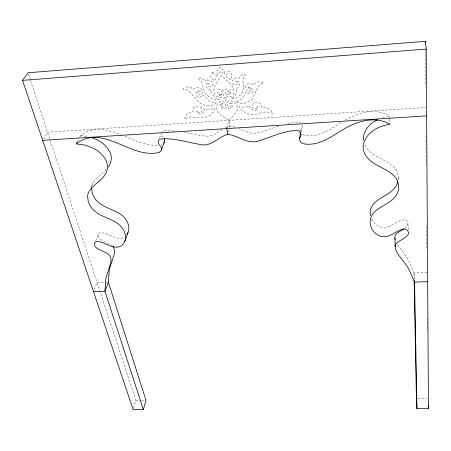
<?xml version="1.0" encoding="UTF-8"?>
<svg xmlns="http://www.w3.org/2000/svg" width="451" height="451" viewBox="0 0 451 451"><rect width="100%" height="100%" fill="white"/><g stroke="black" fill="none" stroke-linecap="round" stroke-linejoin="round"><path stroke-width="0.34" stroke-dasharray="2.25 1.69" d="M301.758 124.577A5.519 4.843 6.8 0 1 302.181 125.773L302.08 127.47L301.206 128.839A4.826 4.217 5.3 0 0 300.648 130.249L300.648 131.404M301.556 131.946L302.238 126.759M300.473 131.551L300.648 130.249M228.285 132.369L229.474 127.887M229.644 127.244L229.987 125.964L229.012 120.327L221.368 115.202L218.171 112.254A9.849 8.631 19.1 0 1 217.14 110.642A7.205 6.303 19.4 0 1 216.457 107.947A8.659 7.577 19.2 0 1 216.672 106.171L217.241 104.649A10.604 9.279 18.9 0 1 218.6 102.693L219.383 102.005A4.781 4.189 19.8 0 1 220.144 101.565A3.478 3.05 20 0 1 221.61 101.272L221.931 101.283A3.67 3.219 20 0 1 223.504 101.74L223.6 101.796A3.647 3.196 20 0 1 225.105 103.335A3.292 2.886 20 0 1 225.415 104.92A2.903 2.548 19.9 0 1 224.57 106.475A2.497 2.187 19.8 0 1 223.499 106.932A1.827 1.601 19.8 0 1 222.287 106.769A1.996 1.748 19.8 0 1 221.644 106.295A1.635 1.432 19.8 0 1 221.221 105.246A1.674 1.466 19.8 0 1 221.379 104.643A1.443 1.263 19.8 0 1 222.788 103.995M226.943 127.971L229.012 120.327L235.416 113.505L236.876 110.997L237.389 108.702A7.239 6.348 18.5 0 0 237.063 106.475A8.676 7.605 18.7 0 0 236.262 104.829L235.18 103.414A10.604 9.285 18.8 0 0 233.167 101.684L231.284 100.799A3.614 3.185 18.8 0 0 228.048 101.436A3.467 3.056 18.8 0 0 227.552 101.937A3.732 3.281 18.8 0 0 227.016 103.228A3.236 2.847 18.8 0 0 227.4 105.066A2.96 2.605 18.9 0 0 228.082 105.85A2.644 2.328 18.9 0 0 228.854 106.301A2.475 2.176 18.9 0 0 229.965 106.498A1.776 1.562 18.8 0 0 230.946 106.171A1.996 1.759 18.8 0 0 231.419 105.624A1.635 1.438 18.8 0 0 231.47 104.542A1.674 1.471 18.8 0 0 231.109 103.972M133.547 408.335L135.881 400.347L30.161 79.427M159.513 138.13L161.238 133.665M94.259 289.638L97.072 282.551L104.39 282.32M95.775 240.575L98.448 234.272M106.194 169.801C101.633 174.723 94.947 178.027 92.303 184.504A17.781 13.767 23.8 0 0 91.976 185.558M90.927 187.351L92.934 183.078M77.465 141.529L79.652 137.425M79.962 136.839C89.766 124.904 108.73 129.832 121.15 134.652M43.386 139.167L47.547 132.199L425.789 107.451M404.626 228.307L407.478 225.534A5.418 4.284 -3.6 0 0 407.946 223.679L407.918 223.313A5.722 4.527 -3.6 0 0 407.208 221.548A5.305 4.2 -3.6 0 0 406.407 220.725A4.431 3.507 -3.7 0 0 405.635 220.24A3.602 2.853 -3.7 0 0 404.085 219.84C396.412 220.15 391.141 228.082 383.13 227.411A8.806 7.024 -2 0 1 381.242 227.203A9.792 7.814 -2.1 0 1 379.223 226.594L375.407 224.215L372.627 221.007A21.366 17.121 -3.1 0 1 371.494 218.944M222.23 129.538L213.689 135.001L208.441 136.213L201.377 135.819L183.822 132.188M340.995 122.683C330.267 129.414 318.068 137.803 304.741 135.306A6.37 5.57 5.1 0 1 302.734 134.381A5.559 4.86 5.2 0 1 301.651 133.423M345.325 120.056C358.257 112.457 375.908 107.569 389.653 115.828L389.732 118.433M225.337 127.656L229.987 125.964L236.437 127.52M161.035 144.433L162.174 144.032A6.241 5.164 23.9 0 0 162.523 143.858M278.233 126.19L261.743 132.047L254.809 133.321L249.161 132.786L238.827 128.484M382.465 117.548L389.653 115.828M287.569 123.873L294.977 122.086L299.16 122.232A4.155 3.647 6.6 0 1 300.552 123.038M157.173 145.166C145.453 145.808 134.595 140.306 124.081 135.869M105.055 282.298L107.71 282.213M426.922 272.145L413.979 272.556L408.059 259.167L397.213 244.138M135.881 400.347L140.582 400.319M141.259 400.313L145.961 400.291M417.761 398.797L427.12 398.746M80.588 135.672L87.291 136.416M174.317 131.106L166.859 130.305L163.042 130.953A4.082 3.405 23.8 0 0 162.022 131.889M163.313 137.476L162.061 136.281L161.413 134.68A5.429 4.527 23.6 0 1 161.413 133.496M364.949 145.166C371.06 157.275 386.659 158.56 395.02 168.392A18.728 15.543 -3.3 0 1 396.987 171.73L398.143 176.42A24.405 20.261 -2.7 0 1 398.103 179.898M28.402 74.082L29.941 78.762M414.384 279.355L413.979 272.556L414.086 278.166M407.946 223.679L408.307 230.292M398.21 177.576L398.323 180.332M389.754 119.081L389.912 124.284M425.4 50.478L425.631 84.236M425.986 135.604L426.195 166.571M426.607 226.396L426.759 248.918M427.232 317.859L427.322 331.226M228.99 91.835A1.663 1.477 20.2 0 1 228.369 94.231A1.212 1.077 20.2 0 1 227.71 94.163A1.573 1.392 20.2 0 1 227.129 93.87A1.432 1.268 20.1 0 0 227.659 94.462A1.392 1.235 20.1 0 0 228.138 94.665A1.911 1.697 20.1 0 0 229.474 94.535A2.497 2.216 20.2 0 0 230.038 94.141A3.185 2.824 20.3 0 0 230.416 93.678A3.58 3.174 20.4 0 0 230.861 92.145A3.247 2.881 20.3 0 0 229.987 90.099A4.053 3.591 20.4 0 0 229.458 89.619A3.958 3.512 20.4 0 0 228.973 89.304A3.366 2.988 20.4 0 0 227.947 88.909A2.683 2.379 20.4 0 0 226.943 88.858A3.366 2.988 20.3 0 0 226.278 89.01L225.647 89.292A4.724 4.189 20.1 0 0 223.961 91.119A4.719 4.166 21.3 0 0 221.689 89.574L220.979 89.394A3.366 2.971 21.3 0 0 220.28 89.337A2.678 2.373 21.4 0 0 219.321 89.529A3.36 2.971 21.3 0 0 218.464 90.059L218.098 90.437A4.048 3.58 21.2 0 0 217.647 91.17A3.247 2.869 21.3 0 0 217.54 92.951A3.523 3.112 21.3 0 0 218.921 94.823A2.559 2.261 21.3 0 0 219.648 95.195A1.962 1.731 21.3 0 0 221.029 95.195M229.012 91.812A2.024 1.798 20.3 0 0 228.33 91.305A1.674 1.488 20.3 0 0 227.338 91.125A2.187 1.939 20.2 0 0 226.684 91.299A3.112 2.757 20.1 0 0 225.167 93.284A2.61 2.311 20.1 0 0 225.387 94.58A3.287 2.915 20.1 0 0 225.872 95.296A4.234 3.76 20 0 0 228.55 96.762A3.715 3.292 20 0 0 230.207 96.711A4.769 4.234 20.1 0 0 231.402 96.305A5.97 5.299 20.3 0 0 233.195 94.823A6.077 5.395 20.3 0 0 234.159 92.325C234.024 84.596 226.267 80.532 221.289 75.683L215.076 85.301L213.813 89.946A10.801 9.572 20.9 0 0 213.96 92.134L214.513 93.853A6.072 5.367 21.5 0 0 216.243 96.024A5.97 5.277 21.5 0 0 218.481 97.213A4.769 4.211 21.4 0 0 219.784 97.444A3.704 3.27 21.3 0 0 221.345 97.292A4.251 3.749 21.4 0 0 223.324 95.815L223.6 95.274A3.23 2.853 21.2 0 0 223.752 94.682A2.61 2.306 21.1 0 0 223.516 93.38A3.157 2.785 21.1 0 0 221.824 91.835A2.706 2.39 21.1 0 0 221.187 91.643A2.154 1.905 21.2 0 0 220.697 91.604A1.691 1.494 21.2 0 0 219.795 91.891M220.697 94.828A1.719 1.522 21.2 0 1 219.851 91.965M220.708 94.733A1.229 1.088 21.2 0 0 221.373 94.603A1.578 1.398 21.3 0 0 221.807 94.248A1.426 1.263 21.2 0 1 221.018 95.206M231.098 103.984A1.449 1.274 18.8 0 0 229.508 103.533A0.688 0.609 19 0 1 229.266 103.392L229.232 103.087A1.026 0.902 18.9 0 1 229.892 102.681A1.432 1.263 18.8 0 1 230.298 102.665A2.261 1.99 18.8 0 1 230.974 102.839A2.745 2.413 18.8 0 1 232.693 104.694A3.072 2.7 18.8 0 1 232.755 105.528A3.822 3.36 18.9 0 1 231.256 107.868A3.23 2.836 18.8 0 1 230.461 108.206A2.616 2.3 18.8 0 1 229.17 108.24A4.003 3.518 18.8 0 1 228.195 107.919L226.701 106.977L225.568 108.099A4.02 3.523 19.8 0 1 224.767 108.528A2.661 2.334 19.6 0 1 223.375 108.674A3.247 2.841 19.6 0 1 222.563 108.46A3.822 3.349 19.6 0 1 220.308 106.38A3.056 2.678 19.7 0 1 220.088 105.433A2.74 2.402 19.8 0 1 220.945 103.657A2.475 2.17 19.8 0 1 221.424 103.364A2.086 1.827 19.9 0 1 221.864 103.228A1.082 0.947 20 0 1 222.901 103.51L222.997 103.781A0.676 0.598 20 0 1 222.788 104.012M112.429 245.84A7.261 5.361 20.8 0 0 112.051 245.474A8.332 6.145 20.9 0 0 110.766 244.487L101.774 240.129L99.344 238.258A5.074 3.777 21.7 0 1 98.363 236.578L98.273 236.239A5.361 3.991 21.6 0 1 98.335 234.559A4.972 3.698 21.7 0 1 98.769 233.736A4.149 3.089 21.7 0 1 99.288 233.229A3.371 2.509 21.8 0 1 100.5 232.744C107.812 232.569 113.658 239.233 121.178 238.179A8.327 6.269 21 0 0 122.773 237.846A9.251 6.974 21 0 0 124.369 237.125M243.439 87.725L243.365 89.523A9.341 8.332 19.7 0 1 242.965 91.13C241.392 94.772 237.987 97.681 234.182 98.752A7.425 6.596 19.6 0 1 231.166 98.735L233.071 97.563A11.974 10.638 21 0 0 234.638 96.125L235.478 94.969A9.589 8.513 20.6 0 0 236.465 92.331A8.513 7.566 20.4 0 0 236.538 90.533L236.369 89.557A4.747 4.222 19.9 0 0 236.008 88.616A5.587 5 20.2 0 0 237.497 87.922A6.359 5.694 20.3 0 0 239.081 86.271A5.637 5.051 20.2 0 0 239.509 85.34A4.566 4.093 19.9 0 0 239.69 84.371A3.715 3.332 19.8 0 0 238.765 81.913A3.247 2.909 19.8 0 0 238.134 81.372A2.559 2.294 19.8 0 0 237.373 81.011A2.289 2.052 19.8 0 0 236.612 80.904A1.522 1.364 19.9 0 0 235.445 81.513A1.883 1.691 19.9 0 1 236.82 81.8A2.204 1.973 19.9 0 1 237.339 82.223A1.883 1.686 19.9 0 1 237.654 82.713A1.511 1.353 19.8 0 1 237.75 83.469A2.063 1.849 19.9 0 1 237.48 84.128A2.644 2.373 20.1 0 1 236.955 84.658A2.159 1.934 20 0 1 235.867 85.042A2.689 2.413 20 0 1 234.881 84.94A3.439 3.084 20.1 0 1 233.9 84.506A3.174 2.847 20.1 0 1 232.727 83.272A3.625 3.253 20 0 1 232.547 80.656A4.64 4.16 19.8 0 1 233.201 79.59A5.778 5.181 19.6 0 1 234.001 78.846A6.151 5.513 19.5 0 1 235.433 78.079L236.685 77.814A3.518 3.163 19.9 0 1 239.115 78.485A5.333 4.809 18.8 0 1 239.594 77.352A7.616 6.866 18.3 0 1 240.811 75.886L242.373 74.894A4.279 3.862 18.9 0 1 245.468 74.815L243.444 77.876A9.516 8.597 17.1 0 0 242.892 79.974L243.439 87.725M214.479 108.319L213.988 110.591A12.278 10.655 22.4 0 1 212.849 112.581L210.115 115.191A17.521 15.216 23.2 0 1 206.953 116.882L201.676 117.925L191.263 116.927A9.634 8.203 21.8 0 0 188.794 117.356L187.165 118.015A13.333 11.337 21.3 0 0 184.887 119.554A8.107 6.928 22.3 0 1 184.955 118.032A9.302 7.955 22.1 0 1 185.547 116.172A9.68 8.281 22 0 1 188.608 112.942A8.637 7.385 22.2 0 1 191.782 111.933A7.701 6.59 22.3 0 1 193.287 111.904A5.294 4.572 22.5 0 1 192.848 110.219A4.679 4.036 22.6 0 1 193.287 108.285L193.654 107.733A5.265 4.544 22.5 0 1 194.28 107.096A4.752 4.104 22.6 0 1 195.401 106.442A4.025 3.473 22.7 0 1 196.963 106.171A4.673 4.031 22.6 0 1 198.198 106.351A5.265 4.544 22.6 0 1 201.118 108.15A4.555 3.929 22.5 0 1 201.71 108.984A3.484 3.01 22.5 0 1 202.025 109.824A2.751 2.379 22.4 0 1 201.913 111.121A3.247 2.807 22.5 0 1 200.847 112.316A2.424 2.097 22.3 0 1 200.131 112.581A2.035 1.759 22.3 0 1 199.41 112.598A2.458 2.125 22.3 0 1 198.987 112.502A2.605 2.249 22.3 0 1 197.814 111.814A2.238 1.934 22.4 0 1 197.493 111.436A1.832 1.578 22.4 0 1 197.217 110.721A1.607 1.387 22.4 0 1 197.262 110.202A2.954 2.554 22.2 0 0 196.895 110.861L196.811 111.222A1.962 1.691 22.3 0 0 196.878 111.921A2.317 2.001 22.3 0 0 197.222 112.57A3.185 2.751 22.2 0 0 198.603 113.658A3.664 3.163 22.3 0 0 199.652 113.968A4.014 3.467 22.3 0 0 202.059 113.652A4.707 4.07 22.4 0 0 202.973 113.054A5.186 4.482 22.5 0 0 204.292 110.585A5.435 4.696 22.5 0 0 204.196 108.984A14.477 12.679 22.7 0 0 207.201 109.565L210.499 109.492L214.479 108.319M224.959 71.906L224.175 74.28L220.488 71.061L218.002 74.748L216.429 72.549L219.795 67.058L224.959 71.906M255.942 91.192L252.825 98.093A14.071 12.566 18.3 0 1 250.35 100.624L247.204 102.411A13.164 11.749 18.2 0 1 244.431 103.194A11.512 10.26 18 0 1 241.837 103.347A12.803 11.427 18.1 0 1 239.239 102.986A14.201 12.684 18.1 0 1 235.585 101.633A15.334 13.66 20.2 0 0 239.498 100.105A14.928 13.293 20.1 0 0 242.683 97.563L244.098 95.742L245.992 91.936A5.113 4.583 16.8 0 0 246.9 92.782A4.003 3.585 16.9 0 0 247.768 93.278A3.208 2.875 16.9 0 0 249.2 93.566A4.048 3.631 16.9 0 0 250.762 93.256L251.224 93.03A3.794 3.399 16.9 0 0 252.109 92.314A3.106 2.785 16.8 0 0 252.718 90.989A3.676 3.292 16.9 0 0 252.588 89.619A3.366 3.016 16.8 0 0 250.266 87.438A2.892 2.593 16.8 0 0 249.008 87.319A1.99 1.787 16.9 0 0 247.892 87.798A2.278 2.041 16.9 0 0 247.464 88.396A3.151 2.819 16.8 0 1 248.332 87.99A1.951 1.748 16.9 0 1 249.51 87.996A2.08 1.866 16.9 0 1 249.922 88.165A1.967 1.759 16.9 0 1 250.598 88.729A1.843 1.657 16.9 0 1 250.824 89.123A2.069 1.855 17 0 1 250.953 89.896A1.635 1.466 16.9 0 1 250.576 90.747A2.182 1.956 17 0 1 249.989 91.158A2.819 2.531 17.1 0 1 249.2 91.39A2.554 2.289 17.1 0 1 247.87 91.254A3.208 2.881 17.1 0 1 246.906 90.724A4.11 3.687 17 0 1 245.355 87.302A4.363 3.918 17 0 1 246.083 85.56A5.062 4.544 16.8 0 1 246.996 84.692A5.559 4.989 16.7 0 1 248.27 84.021A5.057 4.538 16.8 0 1 251.545 83.925A4.899 4.397 16.8 0 1 252.785 84.444A4.369 3.924 16.8 0 1 253.592 85.03A7.143 6.432 15 0 1 254.573 83.756A7.881 7.092 14.8 0 1 256.749 82.268L258.992 81.682A5.311 4.786 15.2 0 1 260.52 81.761A6.224 5.609 15.1 0 1 261.992 82.2A7.864 7.081 15.1 0 1 263.773 83.226A12.51 11.23 13.1 0 0 261.417 84.033L259.759 84.997A8.507 7.65 13.7 0 0 258.181 86.513L255.942 91.192M212.545 72.081L210.408 77.155L214.169 80.859L216.959 76.36L212.545 72.081M230.624 78.643L230.021 79.68L225.748 75.7L228.601 70.858L232.44 75.503L230.624 78.643M225.032 97.331L223.544 99.051L225.585 100.517L227.078 98.803L225.032 97.331M260.994 112.913L255.21 114.374L249.578 114.047A17.606 15.684 15.5 0 1 245.857 112.806L242.243 110.602A12.335 10.948 15.7 0 1 240.434 108.798L239.165 106.639L243.501 107.248L246.815 106.864A14.522 12.938 17.7 0 0 249.589 105.889A5.457 4.837 14.7 0 0 250.046 107.479A5.215 4.623 14.7 0 0 252.222 109.734A4.73 4.189 14.7 0 0 253.344 110.202A4.036 3.574 14.7 0 0 255.858 110.191A3.681 3.258 14.7 0 0 256.799 109.74A3.202 2.83 14.6 0 0 257.809 108.477A2.334 2.063 14.5 0 0 257.921 107.783A1.973 1.748 14.4 0 0 257.746 107.09L257.532 106.74A2.971 2.633 14.5 0 0 256.94 106.137A1.618 1.432 14.5 0 1 257.166 106.645A1.838 1.629 14.6 0 1 257.138 107.394A2.255 1.996 14.6 0 1 256.952 107.806A2.588 2.289 14.7 0 1 255.621 108.804A2.046 1.81 14.6 0 1 254.9 108.883A2.441 2.159 14.6 0 1 254.088 108.719A3.264 2.892 14.6 0 1 252.605 107.682A2.768 2.452 14.7 0 1 252.041 106.419A3.507 3.106 14.6 0 1 252.07 105.545A4.578 4.059 14.4 0 1 252.363 104.638A5.299 4.696 14.2 0 1 254.663 102.456A4.707 4.172 14.3 0 1 255.824 102.118A4.048 3.591 14.4 0 1 257.498 102.163A4.781 4.234 14.4 0 1 258.851 102.653A5.294 4.69 14.4 0 1 259.703 103.2L260.261 103.691A4.707 4.172 14.3 0 1 261.377 105.551A5.327 4.724 14.4 0 1 261.524 107.282A7.757 6.844 12.7 0 1 263.046 107.101A8.699 7.667 12.7 0 1 266.592 107.665A9.753 8.592 12.7 0 1 270.842 110.461A9.37 8.259 12.7 0 1 272.094 112.231A8.174 7.205 12.5 0 1 272.697 113.742A13.445 11.771 11.9 0 0 269.845 112.513L267.967 112.073A9.713 8.53 11.9 0 0 265.323 111.983L260.994 112.913M207.601 80.002L207.094 80.019A3.512 3.106 24.2 0 0 204.991 81.017A5.322 4.685 25.1 0 0 204.156 79.996A7.594 6.675 25.2 0 0 202.493 78.75L200.656 78.023A4.268 3.76 25.4 0 0 197.679 78.401L200.639 81.062A9.482 8.304 25.7 0 1 201.873 83.007L204.641 92.303A9.33 8.231 22.8 0 0 205.571 93.802C208.317 97.078 212.382 99.406 216.621 99.981A7.413 6.539 21.9 0 0 219.541 99.553L216.255 98.115L214.084 96.486A9.584 8.484 21.5 0 1 212.229 94.056A8.507 7.526 21.6 0 1 211.553 92.32L211.384 91.356A4.736 4.183 22.1 0 1 211.412 90.386A5.581 4.938 23.4 0 1 209.743 89.929A6.353 5.621 23.4 0 1 207.663 88.554A5.632 4.984 23.4 0 1 206.93 87.708A4.561 4.031 23.5 0 1 206.434 86.801A3.709 3.281 23.6 0 1 206.49 84.281A3.247 2.864 23.7 0 1 206.913 83.672A2.559 2.261 23.8 0 1 207.522 83.215A2.283 2.018 23.8 0 1 208.227 83.001A1.516 1.342 23.9 0 1 209.552 83.418A1.883 1.663 23.7 0 0 208.317 83.897A2.204 1.945 23.6 0 0 207.967 84.382A1.883 1.663 23.7 0 0 207.826 84.901A1.505 1.33 23.7 0 0 207.99 85.645A2.058 1.821 23.7 0 0 208.475 86.242A2.644 2.34 23.7 0 0 209.157 86.682A2.154 1.905 23.7 0 0 210.335 86.902A2.683 2.373 23.7 0 0 211.254 86.66A3.428 3.033 23.9 0 0 212.077 86.079A3.168 2.802 23.8 0 0 212.771 84.737A3.619 3.202 23.9 0 0 212.055 82.167A4.634 4.098 23.9 0 0 211.062 81.231A5.767 5.091 23.9 0 0 210.042 80.628A6.139 5.418 23.9 0 0 208.396 80.092L207.601 80.002M187.729 86.936L187.126 86.947A5.282 4.595 25.6 0 0 185.711 87.235A6.196 5.384 25.5 0 0 184.47 87.866A7.825 6.804 25.2 0 0 183.14 89.101A12.419 10.711 25.2 0 1 185.632 89.546L187.515 90.234A8.451 7.312 25.4 0 1 189.51 91.474L197.944 101.413A14.206 12.476 23.1 0 0 200.52 103.352A14.821 13.023 23.1 0 0 204.247 105.015L205.306 105.303A13.13 11.523 23 0 0 208.238 105.686A11.478 10.063 22.8 0 0 210.78 105.489A12.775 11.202 23 0 0 213.171 104.784A14.161 12.431 23.2 0 0 216.243 102.975A15.317 13.547 22.3 0 1 211.936 102.022A14.917 13.186 22.3 0 1 208.007 99.992L202.939 95.003A5.096 4.454 24.3 0 1 202.358 95.95A3.986 3.484 24.1 0 1 201.693 96.548A3.196 2.796 24 0 1 200.407 97.027A4.042 3.535 24.1 0 1 198.823 96.937L198.31 96.785A3.783 3.304 24.1 0 1 197.222 96.215A3.101 2.706 24.1 0 1 196.196 95.02A3.659 3.196 24 0 1 195.864 93.684A3.354 2.931 24.1 0 1 197.346 91.254A2.886 2.52 24.1 0 1 198.502 90.961A1.984 1.736 24.2 0 1 199.731 91.277A2.266 1.984 24.2 0 1 200.34 91.79A3.14 2.74 24 0 0 199.37 91.519A1.956 1.714 24.1 0 0 198.254 91.694A2.075 1.815 24.1 0 0 197.916 91.914A1.956 1.714 24.1 0 0 197.459 92.551A1.838 1.607 24.1 0 0 197.38 92.957A2.063 1.804 24.1 0 0 197.51 93.723A1.629 1.426 24.1 0 0 198.164 94.496A2.176 1.9 24.1 0 0 198.852 94.806A2.813 2.464 24.2 0 0 199.669 94.924A2.548 2.227 24.2 0 0 200.92 94.597A3.202 2.802 24.3 0 0 201.659 93.96A4.093 3.58 24.4 0 0 201.992 90.437A4.347 3.805 24.4 0 0 200.701 88.858A5.04 4.409 24.4 0 0 199.539 88.142A5.536 4.837 24.4 0 0 198.096 87.686A5.04 4.403 24.4 0 0 194.945 88.052A4.882 4.268 24.5 0 0 193.941 88.729A4.352 3.805 24.6 0 0 193.366 89.405A7.103 6.173 25.4 0 0 192.013 88.317A7.842 6.81 25.3 0 0 189.448 87.19L187.729 86.936"/><path stroke-width="0.68" d="M91.649 187.768L92.111 192.194A23.221 18.023 23.5 0 0 93.227 195.39C98.155 206.908 112.124 208.232 121.313 214.811A17.369 13.118 21.8 0 1 124.138 217.326A18.948 14.291 21.8 0 1 126.432 220.336A20.318 15.311 21.9 0 1 128.118 223.955A20.74 15.627 21.9 0 1 128.789 227.281A20.126 15.171 21.9 0 1 128.434 231.391C126.077 236.155 125.835 242.863 120.969 246.009A9.381 7.002 20.8 0 1 119.357 246.725A8.439 6.297 20.8 0 1 117.739 247.063C110.123 248.106 104.181 241.403 96.773 241.567A3.416 2.52 21.5 0 0 95.55 242.057A4.206 3.101 21.5 0 0 95.026 242.565A5.04 3.715 21.4 0 0 94.592 243.388A5.435 4.008 21.4 0 0 94.53 245.073L94.62 245.417A5.147 3.794 21.4 0 0 95.623 247.103L98.087 248.986L107.22 253.377A8.445 6.167 20.6 0 1 108.522 254.375A7.363 5.378 20.6 0 1 109.576 255.525A8.141 5.948 20.6 0 1 110.303 256.732L111.014 259.359L110.901 262.217L105.861 278.425L104.931 291.233L143.35 409.632L133.158 409.666L22.55 80.363L27.962 72.746L425.338 41.334L426.223 49.103L428.45 408.645L416.95 408.685L416.425 398.802L414.131 280.268M395.161 246.844L395.217 246.156A8.704 6.742 -2.8 0 1 395.566 244.831A7.864 6.094 -2.8 0 1 396.305 243.534A9.031 6.996 -2.9 0 1 397.376 242.384L405.923 237L407.975 234.808A5.497 4.313 -3.3 0 0 408.448 232.941L408.42 232.569A5.807 4.555 -3.2 0 0 407.698 230.799A5.384 4.222 -3.3 0 0 406.892 229.971A4.493 3.529 -3.4 0 0 406.103 229.48A3.653 2.869 -3.4 0 0 404.536 229.074C396.756 229.367 391.378 237.35 383.265 236.657A8.935 7.064 -1.7 0 1 381.354 236.442A9.933 7.859 -1.8 0 1 379.302 235.828L375.435 233.426L372.616 230.196A21.676 17.228 -2.7 0 1 370.671 225.94A22.341 17.758 -2.8 0 1 370.17 222.405A21.885 17.392 -2.7 0 1 370.671 218.464A20.396 16.219 -2.6 0 1 372.081 215.104A18.683 14.872 -2.5 0 1 374.274 212.195C382.076 204.337 397.089 201.744 398.475 188.868A24.771 20.402 -2.3 0 0 398.515 185.367L397.342 180.637A19.01 15.655 -3 0 0 395.347 177.271C386.845 167.344 371.055 166.064 364.814 153.83A22.291 18.959 -5.7 0 1 363.506 150.2A18.903 16.084 -5.3 0 1 363.28 145.183L364.194 141.648L366.753 136.924A27.911 23.644 -6.1 0 1 372.126 131.399C377.273 127.464 383.564 125.305 389.912 124.284C375.311 115.619 356.73 121.201 343.211 129.46C331.378 136.614 318.338 146.496 303.675 143.807A6.466 5.609 5.3 0 1 301.64 142.877A5.649 4.899 5.4 0 1 300.112 141.332L299.464 139.286L300.383 132.199M93.492 291.572L104.931 291.233L108.375 282.191L109.339 269.427L114.08 254.764L114.492 250.435L113.804 247.819A8.033 5.925 20.9 0 0 113.088 246.618M397.929 181.048C395.752 193.045 381.715 195.43 374.262 203.113A18.412 14.782 -2.8 0 0 372.103 206A20.103 16.123 -3 0 0 370.711 209.349A21.569 17.285 -3.1 0 0 370.215 213.261A22.02 17.645 -3.1 0 0 370.457 215.679M143.35 409.632L145.961 400.291L108.375 282.191M124.696 241.409L125.068 240.253A20.408 15.233 21.6 0 0 125.417 236.121A21.028 15.695 21.7 0 0 124.724 232.778A20.599 15.379 21.6 0 0 123.005 229.136A19.213 14.353 21.6 0 0 120.671 226.109A17.612 13.175 21.5 0 0 117.796 223.572C108.46 216.942 94.332 215.623 89.264 204.004A23.553 18.119 23.2 0 1 88.12 200.785L87.635 196.332A18.034 13.84 23.5 0 1 88.289 193.051C92.466 183.213 106.103 179.915 107.344 168.403A21.158 16.49 26.9 0 0 107.332 164.903A17.967 14.026 26.7 0 0 105.917 160.218L103.984 157.044L100.235 152.945A26.423 20.504 26.9 0 0 93.791 148.43L85.295 145.149L76.219 143.869L77.155 142.116M161.255 150.245L164.406 141.885M128.061 232.541L126.99 234.61M108.403 167.129L109.993 164.339L111.194 159.987A20.853 16.388 27.3 0 0 111.188 156.508A17.707 13.942 27.1 0 0 109.813 151.857L107.919 148.712L104.232 144.647A26.045 20.38 27.3 0 0 97.901 140.171L91.762 137.566M76.219 143.869C102.71 123.089 131.145 159.581 159 152.41A6.337 5.203 23.5 0 0 160.567 151.294A5.53 4.544 23.4 0 0 161.464 149.653L161.137 147.088A4.798 3.941 23.4 0 0 160.139 145.803L158.865 144.596L158.2 142.984A5.513 4.561 23.2 0 1 158.194 141.789L158.808 140.171A4.144 3.433 23.4 0 1 159.84 139.229C172.75 137.313 186.032 142.133 198.761 144.185C210.437 147.979 217.72 137.149 227.772 134.291C238.709 135.717 248.507 145.481 260.018 140.464C272.342 136.687 284.914 130.204 297.993 130.621A4.217 3.676 6.8 0 1 299.413 131.438L300.637 132.989A5.609 4.882 6.9 0 1 301.071 134.195L300.964 135.909L300.084 137.284A4.899 4.245 5.5 0 0 299.515 138.705M403.769 228.871L397.038 233.082A8.907 6.957 -3.2 0 0 395.978 234.232A7.757 6.06 -3.1 0 0 395.256 235.518A8.58 6.709 -3.1 0 0 394.907 236.837L395.189 247.537L395.944 250.44L398.594 255.057L405.894 264.523L408.544 268.621L414.542 282.078L416.95 408.685M377.408 119.639L372.143 122.909A27.488 23.446 -6.7 0 0 366.855 128.394L364.335 133.084L363.438 136.585A18.615 15.954 -5.8 0 0 363.433 140.34M22.55 80.363L426.223 49.103M42.693 140.329L426.64 115.873M414.542 282.078L427.666 281.689M395.132 239.633L394.879 238.213M226.768 128.608L227.772 134.291M428.23 405.342L428.45 408.645M425.338 41.334L425.349 42.738M163.719 142.928A5.451 4.51 23.8 0 0 164.609 141.298L164.294 138.75A4.73 3.918 23.7 0 0 164.136 138.48"/></g></svg>
